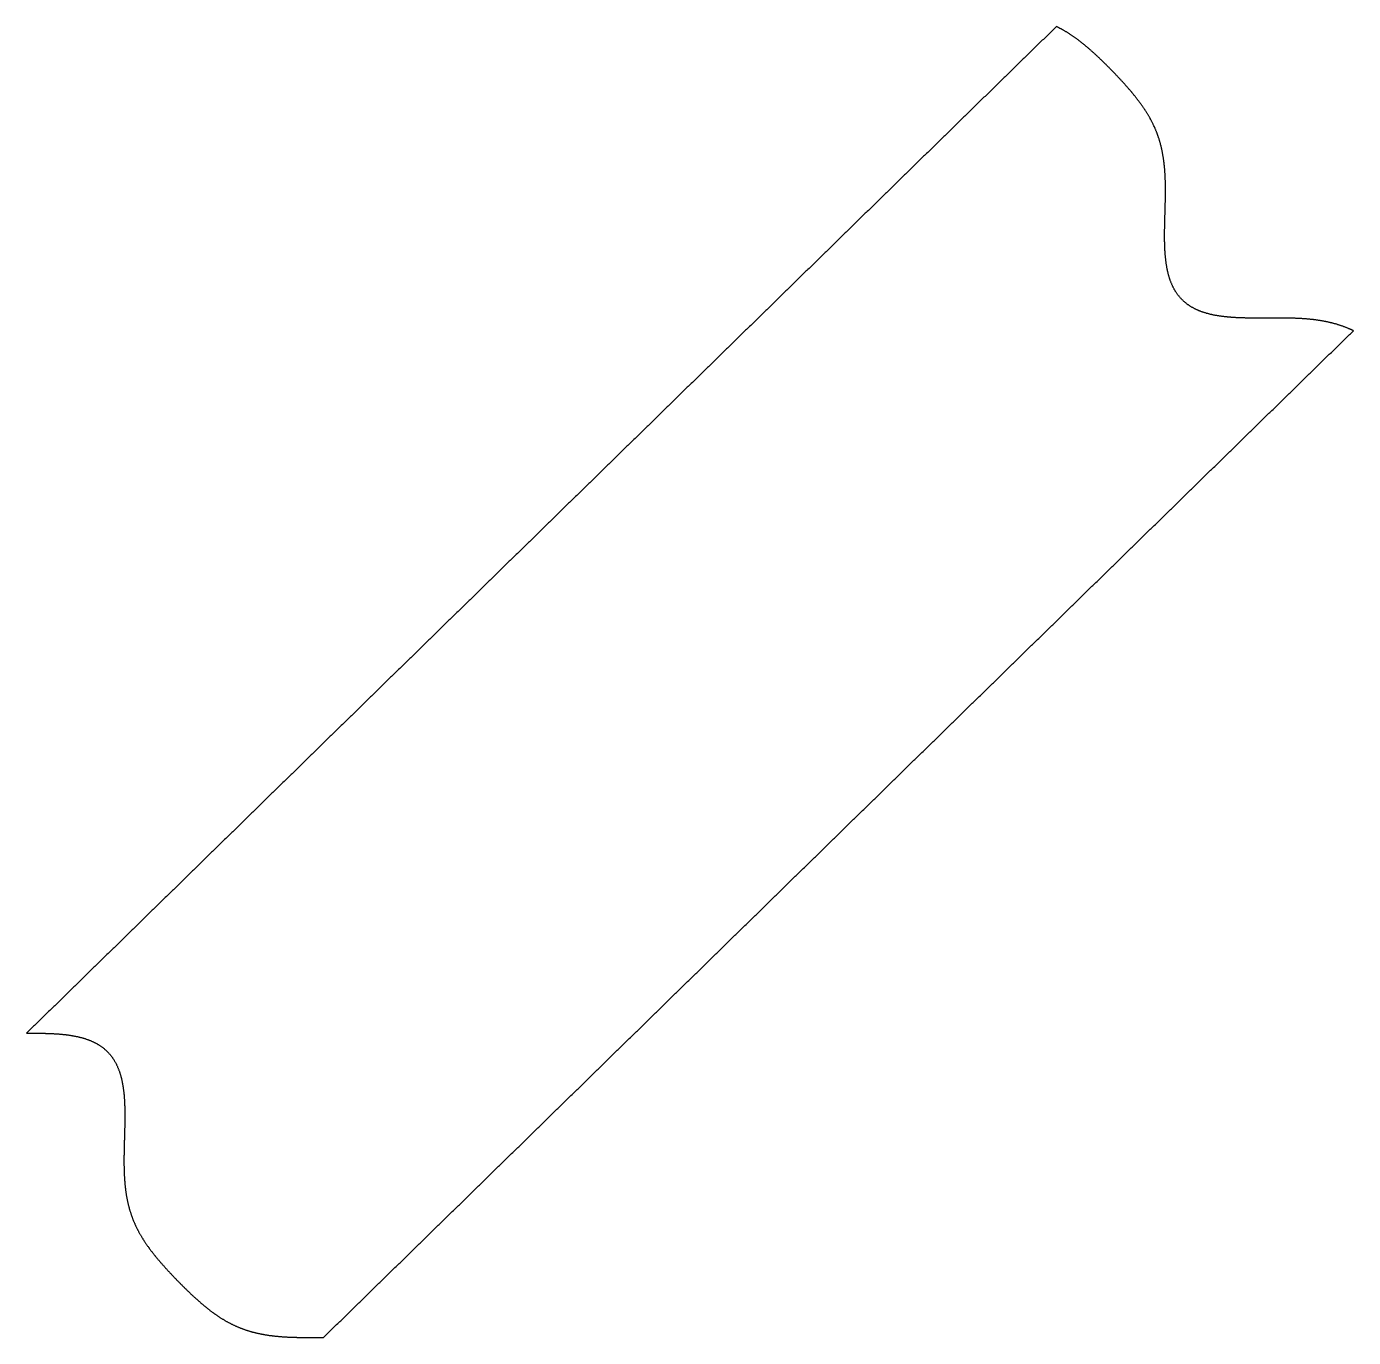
# Model space of a CAD drawing. Header units: millimetres. Extents: x 0 to 591, y 0 to 584.
import ezdxf

# ---------------------------------------------------------------- set-up
doc = ezdxf.new("R2010")
doc.units = ezdxf.units.MM
doc.layers.add('outline', color=7, linetype='Continuous')

msp = doc.modelspace()

# ---------------------------------------------------------------- linework, layer by layer
at = {"layer": 'outline'}
for points, knots in [([(458.97, 583.95), (457.78, 582.78), (455.99, 581.03), (453.6, 578.69), (451.8, 576.94), (450.01, 575.19), (448.22, 573.44), (446.42, 571.69), (444.63, 569.93), (442.84, 568.18), (441.05, 566.43), (439.25, 564.68), (437.46, 562.93), (435.67, 561.18), (433.87, 559.42), (432.08, 557.67), (430.29, 555.92), (428.5, 554.17), (426.7, 552.42), (424.91, 550.67), (423.12, 548.91), (421.32, 547.16), (419.53, 545.41), (417.74, 543.66), (415.95, 541.91), (414.15, 540.16), (412.36, 538.4), (410.57, 536.65), (408.77, 534.9), (406.98, 533.15), (405.19, 531.4), (403.4, 529.65), (401.6, 527.89), (399.81, 526.14), (398.02, 524.39), (396.22, 522.64), (394.43, 520.89), (392.64, 519.14), (390.85, 517.39), (389.05, 515.63), (387.26, 513.88), (385.47, 512.13), (383.67, 510.38), (381.88, 508.63), (380.09, 506.88), (378.3, 505.12), (376.5, 503.37), (374.71, 501.62), (372.92, 499.87), (371.12, 498.12), (369.33, 496.37), (367.54, 494.61), (365.75, 492.86), (363.95, 491.11), (362.16, 489.36), (360.37, 487.61), (358.57, 485.86), (356.78, 484.1), (354.99, 482.35), (353.2, 480.6), (351.4, 478.85), (349.61, 477.1), (347.82, 475.35), (346.02, 473.59), (344.23, 471.84), (342.44, 470.09), (340.65, 468.34), (338.85, 466.59), (337.06, 464.84), (335.27, 463.08), (333.47, 461.33), (331.68, 459.58), (329.89, 457.83), (328.09, 456.08), (326.3, 454.33), (324.51, 452.57), (322.72, 450.82), (320.92, 449.07), (319.13, 447.32), (317.34, 445.57), (315.54, 443.82), (313.75, 442.07), (311.96, 440.31), (310.17, 438.56), (308.37, 436.81), (306.58, 435.06), (304.79, 433.31), (302.99, 431.56), (301.2, 429.8), (299.41, 428.05), (297.62, 426.3), (295.82, 424.55), (294.03, 422.8), (292.24, 421.05), (290.44, 419.29), (288.65, 417.54), (286.86, 415.79), (285.07, 414.04), (283.27, 412.29), (281.48, 410.54), (279.69, 408.78), (277.89, 407.03), (276.1, 405.28), (274.31, 403.53), (272.52, 401.78), (270.72, 400.03), (268.93, 398.27), (267.14, 396.52), (265.34, 394.77), (263.55, 393.02), (261.76, 391.27), (259.97, 389.52), (258.17, 387.76), (256.38, 386.01), (254.59, 384.26), (252.79, 382.51), (251, 380.76), (249.21, 379.01), (247.42, 377.25), (245.62, 375.5), (243.83, 373.75), (242.04, 372), (240.24, 370.25), (238.45, 368.5), (236.66, 366.74), (234.87, 364.99), (233.07, 363.24), (231.28, 361.49), (229.49, 359.74), (227.69, 357.99), (225.9, 356.24), (224.11, 354.48), (222.32, 352.73), (220.52, 350.98), (218.73, 349.23), (216.94, 347.48), (215.14, 345.73), (213.35, 343.97), (211.56, 342.22), (209.77, 340.47), (207.97, 338.72), (206.18, 336.97), (204.39, 335.22), (202.59, 333.46), (200.8, 331.71), (199.01, 329.96), (197.22, 328.21), (195.42, 326.46), (193.63, 324.71), (191.84, 322.95), (190.04, 321.2), (188.25, 319.45), (186.46, 317.7), (184.67, 315.95), (182.87, 314.2), (181.08, 312.44), (179.29, 310.69), (177.49, 308.94), (175.7, 307.19), (173.91, 305.44), (172.12, 303.69), (170.32, 301.93), (168.53, 300.18), (166.74, 298.43), (164.94, 296.68), (163.15, 294.93), (161.36, 293.18), (159.57, 291.42), (157.77, 289.67), (155.98, 287.92), (154.19, 286.17), (152.39, 284.42), (150.6, 282.67), (148.81, 280.92), (147.02, 279.16), (145.22, 277.41), (143.43, 275.66), (141.64, 273.91), (139.84, 272.16), (138.05, 270.41), (136.26, 268.65), (134.47, 266.9), (132.67, 265.15), (130.88, 263.4), (129.09, 261.65), (127.29, 259.9), (125.5, 258.14), (123.71, 256.39), (121.92, 254.64), (120.12, 252.89), (118.33, 251.14), (116.54, 249.39), (114.74, 247.63), (112.95, 245.88), (111.16, 244.13), (109.37, 242.38), (107.57, 240.63), (105.78, 238.88), (103.99, 237.12), (102.19, 235.37), (100.4, 233.62), (98.61, 231.87), (96.81, 230.12), (95.02, 228.37), (93.23, 226.61), (91.44, 224.86), (89.64, 223.11), (87.85, 221.36), (86.06, 219.61), (84.26, 217.86), (82.47, 216.1), (80.68, 214.35), (78.89, 212.6), (77.09, 210.85), (75.3, 209.1), (73.51, 207.35), (71.71, 205.59), (69.92, 203.84), (68.13, 202.09), (66.34, 200.34), (64.54, 198.59), (62.75, 196.84), (60.96, 195.09), (59.16, 193.33), (57.37, 191.58), (55.58, 189.83), (53.79, 188.08), (51.99, 186.33), (50.2, 184.58), (48.41, 182.82), (46.61, 181.07), (44.82, 179.32), (43.03, 177.57), (41.24, 175.82), (39.44, 174.07), (37.65, 172.31), (35.86, 170.56), (34.06, 168.81), (32.27, 167.06), (30.48, 165.31), (28.69, 163.56), (26.89, 161.8), (25.1, 160.05), (23.31, 158.3), (21.51, 156.55), (19.72, 154.8), (17.93, 153.05), (16.14, 151.29), (14.34, 149.54), (12.55, 147.79), (10.76, 146.04), (8.96, 144.29), (7.17, 142.54), (5.38, 140.78), (2.99, 138.45), (1.2, 136.7), (0, 135.53)], [0, 0, 0, 0, 0.007812, 0.011719, 0.015625, 0.019531, 0.023437, 0.027344, 0.03125, 0.035156, 0.039062, 0.042969, 0.046875, 0.050781, 0.054687, 0.058594, 0.0625, 0.066406, 0.070312, 0.074219, 0.078125, 0.082031, 0.085937, 0.089844, 0.09375, 0.097656, 0.101562, 0.105469, 0.109375, 0.113281, 0.117187, 0.121094, 0.125, 0.128906, 0.132812, 0.136719, 0.140625, 0.144531, 0.148437, 0.152344, 0.15625, 0.160156, 0.164062, 0.167969, 0.171875, 0.175781, 0.179687, 0.183594, 0.1875, 0.191406, 0.195312, 0.199219, 0.203125, 0.207031, 0.210937, 0.214844, 0.21875, 0.222656, 0.226562, 0.230469, 0.234375, 0.238281, 0.242187, 0.246094, 0.25, 0.253906, 0.257812, 0.261719, 0.265625, 0.269531, 0.273437, 0.277344, 0.28125, 0.285156, 0.289062, 0.292969, 0.296875, 0.300781, 0.304687, 0.308594, 0.3125, 0.316406, 0.320312, 0.324219, 0.328125, 0.332031, 0.335937, 0.339844, 0.34375, 0.347656, 0.351562, 0.355469, 0.359375, 0.363281, 0.367187, 0.371094, 0.375, 0.378906, 0.382812, 0.386719, 0.390625, 0.394531, 0.398437, 0.402344, 0.40625, 0.410156, 0.414062, 0.417969, 0.421875, 0.425781, 0.429687, 0.433594, 0.4375, 0.441406, 0.445312, 0.449219, 0.453125, 0.457031, 0.460937, 0.464844, 0.46875, 0.472656, 0.476562, 0.480469, 0.484375, 0.488281, 0.492187, 0.496094, 0.5, 0.503906, 0.507812, 0.511719, 0.515625, 0.519531, 0.523438, 0.527344, 0.53125, 0.535156, 0.539063, 0.542969, 0.546875, 0.550781, 0.554688, 0.558594, 0.5625, 0.566406, 0.570313, 0.574219, 0.578125, 0.582031, 0.585938, 0.589844, 0.59375, 0.597656, 0.601563, 0.605469, 0.609375, 0.613281, 0.617188, 0.621094, 0.625, 0.628906, 0.632813, 0.636719, 0.640625, 0.644531, 0.648438, 0.652344, 0.65625, 0.660156, 0.664063, 0.667969, 0.671875, 0.675781, 0.679688, 0.683594, 0.6875, 0.691406, 0.695313, 0.699219, 0.703125, 0.707031, 0.710938, 0.714844, 0.71875, 0.722656, 0.726562, 0.730469, 0.734375, 0.738281, 0.742188, 0.746094, 0.75, 0.753906, 0.757812, 0.761719, 0.765625, 0.769531, 0.773437, 0.777344, 0.78125, 0.785156, 0.789062, 0.792969, 0.796875, 0.800781, 0.804687, 0.808594, 0.8125, 0.816406, 0.820312, 0.824219, 0.828125, 0.832031, 0.835937, 0.839844, 0.84375, 0.847656, 0.851562, 0.855469, 0.859375, 0.863281, 0.867188, 0.871094, 0.875, 0.878906, 0.882812, 0.886719, 0.890625, 0.894531, 0.898438, 0.902344, 0.90625, 0.910156, 0.914062, 0.917969, 0.921875, 0.925781, 0.929688, 0.933594, 0.9375, 0.941406, 0.945312, 0.949219, 0.953125, 0.957031, 0.960938, 0.964844, 0.96875, 0.972656, 0.976562, 0.980469, 0.984375, 0.988281, 0.992188, 1, 1, 1, 1]), ([(502.65, 539.25), (502.49, 539.59), (502.25, 540.11), (501.92, 540.79), (501.67, 541.29), (501.43, 541.76), (501.2, 542.19), (500.98, 542.59), (500.77, 542.99), (500.53, 543.41), (500.28, 543.85), (500.01, 544.32), (499.72, 544.8), (499.43, 545.28), (499.13, 545.77), (498.83, 546.23), (498.56, 546.64), (498.32, 547.01), (498.08, 547.37), (497.81, 547.77), (497.52, 548.19), (497.21, 548.63), (496.91, 549.06), (496.61, 549.47), (496.32, 549.87), (496.03, 550.27), (495.74, 550.66), (495.45, 551.03), (495.17, 551.41), (494.86, 551.8), (494.55, 552.2), (494.22, 552.62), (493.89, 553.03), (493.55, 553.44), (493.22, 553.85), (492.92, 554.21), (492.65, 554.54), (492.41, 554.82), (492.14, 555.14), (491.83, 555.5), (491.48, 555.91), (491.14, 556.31), (490.79, 556.71), (490.43, 557.11), (490.1, 557.5), (489.77, 557.86), (489.46, 558.21), (489.12, 558.59), (488.76, 558.99), (488.38, 559.4), (487.99, 559.82), (487.61, 560.23), (487.24, 560.63), (486.91, 560.99), (486.62, 561.3), (486.33, 561.61), (486.02, 561.94), (485.68, 562.3), (485.32, 562.67), (484.97, 563.04), (484.61, 563.41), (484.25, 563.78), (483.89, 564.15), (483.53, 564.51), (483.17, 564.89), (482.8, 565.27), (482.42, 565.65), (482.04, 566.03), (481.65, 566.41), (481.28, 566.79), (480.91, 567.15), (480.56, 567.49), (480.23, 567.82), (479.9, 568.15), (479.56, 568.48), (479.21, 568.81), (478.86, 569.15), (478.51, 569.48), (478.16, 569.82), (477.78, 570.17), (477.39, 570.54), (476.98, 570.93), (476.58, 571.3), (476.18, 571.66), (475.8, 572.01), (475.43, 572.35), (475.05, 572.69), (474.67, 573.03), (474.28, 573.37), (473.89, 573.72), (473.5, 574.06), (473.1, 574.4), (472.69, 574.75), (472.27, 575.1), (471.86, 575.45), (471.45, 575.79), (471.06, 576.11), (470.67, 576.42), (470.29, 576.72), (469.91, 577.02), (469.54, 577.31), (469.17, 577.6), (468.8, 577.87), (468.42, 578.16), (468.03, 578.45), (467.6, 578.76), (467.16, 579.08), (466.7, 579.4), (466.25, 579.71), (465.81, 580.01), (465.38, 580.3), (464.96, 580.57), (464.54, 580.84), (464.1, 581.12), (463.66, 581.39), (463.21, 581.66), (462.76, 581.93), (462.32, 582.18), (461.91, 582.42), (461.54, 582.62), (461.2, 582.81), (460.88, 582.98), (460.56, 583.15), (460.25, 583.31), (459.93, 583.48), (459.51, 583.69), (459.19, 583.84), (458.97, 583.95)], [0, 0, 0, 0, 0.018011, 0.027016, 0.036022, 0.044356, 0.05202, 0.059012, 0.066004, 0.073508, 0.081525, 0.090215, 0.099063, 0.108069, 0.117075, 0.126081, 0.133903, 0.140541, 0.14702, 0.154526, 0.16306, 0.171594, 0.179875, 0.187901, 0.195673, 0.203444, 0.211216, 0.21846, 0.225898, 0.233528, 0.241877, 0.250226, 0.258573, 0.26692, 0.275269, 0.283618, 0.289375, 0.295158, 0.300965, 0.30939, 0.317813, 0.326236, 0.334659, 0.343083, 0.351508, 0.358797, 0.36625, 0.373866, 0.38278, 0.391694, 0.400607, 0.409521, 0.418436, 0.426143, 0.432643, 0.438877, 0.446054, 0.454175, 0.462296, 0.470416, 0.478538, 0.48666, 0.494764, 0.502849, 0.511076, 0.519463, 0.528013, 0.536563, 0.545113, 0.553665, 0.561776, 0.569444, 0.576669, 0.584027, 0.591518, 0.599142, 0.606766, 0.614391, 0.622018, 0.630128, 0.638722, 0.647798, 0.656527, 0.664908, 0.672943, 0.680979, 0.689016, 0.697108, 0.705255, 0.713455, 0.721654, 0.730001, 0.738496, 0.74714, 0.755786, 0.764111, 0.772114, 0.779795, 0.787474, 0.795152, 0.802682, 0.810064, 0.8173, 0.824536, 0.832298, 0.840583, 0.84939, 0.858196, 0.867001, 0.875456, 0.88356, 0.891316, 0.899249, 0.907359, 0.915645, 0.92393, 0.932214, 0.940498, 0.94797, 0.954632, 0.960484, 0.966256, 0.971949, 0.97756, 0.983171, 0.988781, 1, 1, 1, 1]), ([(591.36, 448.44), (591.26, 448.49), (591.1, 448.57), (590.89, 448.67), (590.74, 448.74), (590.58, 448.81), (590.42, 448.88), (590.25, 448.96), (590.03, 449.06), (589.73, 449.19), (589.35, 449.36), (588.9, 449.55), (588.4, 449.75), (587.89, 449.95), (587.37, 450.15), (586.85, 450.34), (586.35, 450.52), (585.86, 450.69), (585.4, 450.84), (584.92, 451), (584.43, 451.15), (583.92, 451.3), (583.42, 451.45), (582.91, 451.59), (582.4, 451.73), (581.94, 451.85), (581.53, 451.95), (581.18, 452.04), (580.77, 452.14), (580.3, 452.24), (579.78, 452.36), (579.26, 452.46), (578.73, 452.57), (578.21, 452.67), (577.71, 452.76), (577.22, 452.84), (576.76, 452.92), (576.26, 453), (575.73, 453.08), (575.17, 453.16), (574.61, 453.24), (574.05, 453.31), (573.51, 453.38), (573.03, 453.43), (572.6, 453.48), (572.18, 453.52), (571.73, 453.57), (571.23, 453.61), (570.72, 453.66), (570.21, 453.7), (569.69, 453.74), (569.18, 453.77), (568.67, 453.81), (568.15, 453.84), (567.62, 453.87), (567.07, 453.9), (566.5, 453.93), (565.92, 453.95), (565.34, 453.98), (564.77, 454), (564.19, 454.01), (563.63, 454.03), (563.12, 454.04), (562.65, 454.05), (562.19, 454.06), (561.7, 454.07), (561.16, 454.08), (560.61, 454.08), (560.06, 454.09), (559.51, 454.09), (558.97, 454.09), (558.43, 454.1), (557.9, 454.1), (557.39, 454.1), (556.88, 454.1), (556.36, 454.1), (555.85, 454.09), (555.34, 454.09), (554.82, 454.09), (554.3, 454.09), (553.78, 454.08), (553.24, 454.08), (552.7, 454.08), (552.16, 454.08), (551.61, 454.07), (551.07, 454.07), (550.53, 454.07), (550.01, 454.07), (549.53, 454.06), (549.06, 454.06), (548.56, 454.06), (548.01, 454.06), (547.43, 454.06), (546.86, 454.07), (546.28, 454.07), (545.7, 454.08), (545.13, 454.08), (544.58, 454.09), (544.05, 454.1), (543.53, 454.11), (543.02, 454.12), (542.51, 454.13), (541.99, 454.15), (541.48, 454.16), (540.96, 454.18), (540.44, 454.2), (539.91, 454.22), (539.37, 454.25), (538.83, 454.28), (538.28, 454.31), (537.73, 454.34), (537.19, 454.38), (536.68, 454.42), (536.2, 454.46), (535.74, 454.5), (535.26, 454.54), (534.73, 454.6), (534.17, 454.65), (533.59, 454.72), (533.02, 454.79), (532.45, 454.87), (531.88, 454.95), (531.32, 455.03), (530.78, 455.12), (530.27, 455.21), (529.75, 455.3), (529.24, 455.4), (528.71, 455.51), (528.19, 455.62), (527.68, 455.74), (527.17, 455.86), (526.68, 455.99), (526.19, 456.12), (525.67, 456.27), (525.14, 456.43), (524.62, 456.6), (524.11, 456.77), (523.64, 456.93), (523.18, 457.1), (522.74, 457.28), (522.31, 457.46), (521.89, 457.63), (521.49, 457.82), (521.07, 458.01), (520.63, 458.23), (520.17, 458.47), (519.7, 458.72), (519.24, 458.99), (518.81, 459.25), (518.42, 459.49), (518.09, 459.72), (517.76, 459.94), (517.39, 460.2), (517, 460.5), (516.59, 460.82), (516.2, 461.15), (515.81, 461.48), (515.43, 461.83), (515.07, 462.19), (514.7, 462.55), (514.34, 462.94), (513.98, 463.35), (513.63, 463.77), (513.29, 464.2), (512.96, 464.63), (512.66, 465.06), (512.36, 465.5), (512.09, 465.92), (511.84, 466.33), (511.62, 466.7), (511.4, 467.09), (511.19, 467.5), (510.97, 467.93), (510.76, 468.36), (510.55, 468.81), (510.34, 469.28), (510.13, 469.79), (509.93, 470.3), (509.74, 470.81), (509.57, 471.3), (509.41, 471.78), (509.26, 472.26), (509.12, 472.76), (508.98, 473.26), (508.84, 473.76), (508.72, 474.27), (508.61, 474.73), (508.51, 475.14), (508.44, 475.51), (508.35, 475.93), (508.26, 476.4), (508.16, 476.93), (508.07, 477.46), (507.99, 477.97), (507.92, 478.48), (507.85, 478.95), (507.79, 479.42), (507.73, 479.91), (507.67, 480.44), (507.61, 481), (507.55, 481.57), (507.5, 482.14), (507.46, 482.7), (507.42, 483.21), (507.39, 483.66), (507.37, 484.08), (507.34, 484.52), (507.32, 484.99), (507.3, 485.5), (507.27, 486.02), (507.26, 486.54), (507.24, 487.06), (507.23, 487.57), (507.22, 488.08), (507.21, 488.59), (507.2, 489.1), (507.2, 489.63), (507.19, 490.17), (507.19, 490.72), (507.19, 491.27), (507.2, 491.82), (507.2, 492.35), (507.2, 492.84), (507.21, 493.31), (507.22, 493.78), (507.23, 494.3), (507.24, 494.85), (507.25, 495.43), (507.26, 496.01), (507.27, 496.59), (507.29, 497.16), (507.3, 497.73), (507.32, 498.26), (507.33, 498.76), (507.34, 499.22), (507.36, 499.68), (507.37, 500.17), (507.39, 500.7), (507.4, 501.25), (507.42, 501.81), (507.43, 502.37), (507.45, 502.93), (507.46, 503.49), (507.48, 504.04), (507.49, 504.59), (507.51, 505.13), (507.52, 505.68), (507.53, 506.23), (507.54, 506.74), (507.55, 507.23), (507.56, 507.68), (507.56, 508.18), (507.57, 508.72), (507.58, 509.29), (507.58, 509.87), (507.58, 510.45), (507.58, 511.03), (507.58, 511.59), (507.58, 512.13), (507.57, 512.64), (507.57, 513.12), (507.56, 513.59), (507.55, 514.07), (507.54, 514.57), (507.53, 515.11), (507.51, 515.67), (507.49, 516.24), (507.46, 516.81), (507.44, 517.38), (507.41, 517.95), (507.37, 518.53), (507.34, 519.11), (507.29, 519.68), (507.25, 520.26), (507.2, 520.8), (507.16, 521.31), (507.11, 521.78), (507.06, 522.27), (507, 522.78), (506.94, 523.32), (506.87, 523.85), (506.8, 524.39), (506.73, 524.92), (506.65, 525.46), (506.56, 526), (506.47, 526.55), (506.37, 527.11), (506.27, 527.67), (506.16, 528.21), (506.06, 528.73), (505.95, 529.2), (505.85, 529.65), (505.75, 530.09), (505.65, 530.52), (505.54, 530.96), (505.42, 531.4), (505.3, 531.85), (505.17, 532.33), (505.03, 532.83), (504.87, 533.36), (504.7, 533.89), (504.53, 534.41), (504.37, 534.89), (504.22, 535.33), (504.07, 535.76), (503.9, 536.21), (503.72, 536.68), (503.53, 537.15), (503.34, 537.63), (503.14, 538.11), (502.91, 538.65), (502.75, 539.03), (502.65, 539.25)], [0, 0, 0, 0, 0.002173, 0.003259, 0.004346, 0.005432, 0.006519, 0.007605, 0.009118, 0.011056, 0.013795, 0.01691, 0.0204, 0.023889, 0.027378, 0.030867, 0.034356, 0.037501, 0.040595, 0.043638, 0.046976, 0.050314, 0.053651, 0.056988, 0.060326, 0.063664, 0.065957, 0.06826, 0.070572, 0.073939, 0.077306, 0.080672, 0.084039, 0.087406, 0.090773, 0.093692, 0.096676, 0.099725, 0.103289, 0.106852, 0.110415, 0.113979, 0.117543, 0.120621, 0.123214, 0.125704, 0.128575, 0.131829, 0.135082, 0.138336, 0.141589, 0.144843, 0.148077, 0.15129, 0.154634, 0.158127, 0.161772, 0.165416, 0.16906, 0.172704, 0.176349, 0.179994, 0.183233, 0.186067, 0.188844, 0.191968, 0.19544, 0.198912, 0.202384, 0.205856, 0.209327, 0.212718, 0.216027, 0.219256, 0.222485, 0.225714, 0.228952, 0.232198, 0.235452, 0.238706, 0.242019, 0.245391, 0.248822, 0.252253, 0.255685, 0.259116, 0.262547, 0.265979, 0.268837, 0.271766, 0.274766, 0.278411, 0.282056, 0.285701, 0.289345, 0.29299, 0.296634, 0.30013, 0.303476, 0.306673, 0.309892, 0.313132, 0.316394, 0.319656, 0.322917, 0.326178, 0.32951, 0.332913, 0.336388, 0.339863, 0.343338, 0.346813, 0.350053, 0.353058, 0.355827, 0.358888, 0.36224, 0.365884, 0.369527, 0.37317, 0.376813, 0.380456, 0.384099, 0.387482, 0.390775, 0.393979, 0.397353, 0.400726, 0.4041, 0.407474, 0.410733, 0.413876, 0.417075, 0.420445, 0.423985, 0.427527, 0.430887, 0.434067, 0.437065, 0.440063, 0.443061, 0.445925, 0.448656, 0.451507, 0.454611, 0.457968, 0.461325, 0.464681, 0.468038, 0.470912, 0.473303, 0.47566, 0.478467, 0.481724, 0.48498, 0.488238, 0.491481, 0.494711, 0.497926, 0.501139, 0.504485, 0.507964, 0.511489, 0.514926, 0.518275, 0.521623, 0.524972, 0.528321, 0.531164, 0.533908, 0.536551, 0.539602, 0.542652, 0.545703, 0.548754, 0.551994, 0.555422, 0.559037, 0.562483, 0.565762, 0.568873, 0.572049, 0.575289, 0.578593, 0.581897, 0.5852, 0.588505, 0.590838, 0.593195, 0.595574, 0.598948, 0.602321, 0.605694, 0.609068, 0.612265, 0.615285, 0.618127, 0.621232, 0.624599, 0.628229, 0.63186, 0.63549, 0.639122, 0.642362, 0.645211, 0.64767, 0.650403, 0.653411, 0.656694, 0.659977, 0.66326, 0.666544, 0.669827, 0.673046, 0.6762, 0.679412, 0.682746, 0.686204, 0.689662, 0.69312, 0.696578, 0.700036, 0.703167, 0.705972, 0.70884, 0.712096, 0.71574, 0.719385, 0.723029, 0.726673, 0.730318, 0.733962, 0.737339, 0.740449, 0.743291, 0.746133, 0.749214, 0.752534, 0.756093, 0.759651, 0.763209, 0.766735, 0.770229, 0.77369, 0.777152, 0.780614, 0.784075, 0.787537, 0.791, 0.793796, 0.796653, 0.799571, 0.803216, 0.806861, 0.810505, 0.814149, 0.817793, 0.821437, 0.824855, 0.828046, 0.831011, 0.833977, 0.836943, 0.840114, 0.843492, 0.847075, 0.850657, 0.85426, 0.857883, 0.861526, 0.865169, 0.868812, 0.872455, 0.876099, 0.879743, 0.882795, 0.88577, 0.888667, 0.892078, 0.895489, 0.898899, 0.902308, 0.905717, 0.909126, 0.91259, 0.916111, 0.919688, 0.923266, 0.926845, 0.930169, 0.93324, 0.936055, 0.938869, 0.941703, 0.944557, 0.947429, 0.950302, 0.953396, 0.956709, 0.960243, 0.963776, 0.967309, 0.970509, 0.973377, 0.976149, 0.979159, 0.982405, 0.985651, 0.988897, 0.992143, 0.99539, 1, 1, 1, 1]), ([(132.39, 0.03), (133.58, 1.2), (135.37, 2.95), (137.76, 5.28), (139.56, 7.03), (141.35, 8.79), (143.14, 10.54), (144.94, 12.29), (146.73, 14.04), (148.52, 15.79), (150.31, 17.54), (152.11, 19.3), (153.9, 21.05), (155.69, 22.8), (157.49, 24.55), (159.28, 26.3), (161.07, 28.05), (162.86, 29.81), (164.66, 31.56), (166.45, 33.31), (168.24, 35.06), (170.04, 36.81), (171.83, 38.56), (173.62, 40.32), (175.41, 42.07), (177.21, 43.82), (179, 45.57), (180.79, 47.32), (182.59, 49.07), (184.38, 50.82), (186.17, 52.58), (187.96, 54.33), (189.76, 56.08), (191.55, 57.83), (193.34, 59.58), (195.14, 61.33), (196.93, 63.09), (198.72, 64.84), (200.51, 66.59), (202.31, 68.34), (204.1, 70.09), (205.89, 71.84), (207.69, 73.6), (209.48, 75.35), (211.27, 77.1), (213.06, 78.85), (214.86, 80.6), (216.65, 82.35), (218.44, 84.11), (220.24, 85.86), (222.03, 87.61), (223.82, 89.36), (225.61, 91.11), (227.41, 92.86), (229.2, 94.62), (230.99, 96.37), (232.79, 98.12), (234.58, 99.87), (236.37, 101.62), (238.16, 103.37), (239.96, 105.13), (241.75, 106.88), (243.54, 108.63), (245.34, 110.38), (247.13, 112.13), (248.92, 113.88), (250.71, 115.64), (252.51, 117.39), (254.3, 119.14), (256.09, 120.89), (257.89, 122.64), (259.68, 124.39), (261.47, 126.14), (263.26, 127.9), (265.06, 129.65), (266.85, 131.4), (268.64, 133.15), (270.44, 134.9), (272.23, 136.65), (274.02, 138.41), (275.82, 140.16), (277.61, 141.91), (279.4, 143.66), (281.19, 145.41), (282.99, 147.16), (284.78, 148.92), (286.57, 150.67), (288.37, 152.42), (290.16, 154.17), (291.95, 155.92), (293.74, 157.67), (295.54, 159.43), (297.33, 161.18), (299.12, 162.93), (300.92, 164.68), (302.71, 166.43), (304.5, 168.18), (306.29, 169.94), (308.09, 171.69), (309.88, 173.44), (311.67, 175.19), (313.47, 176.94), (315.26, 178.69), (317.05, 180.45), (318.84, 182.2), (320.64, 183.95), (322.43, 185.7), (324.22, 187.45), (326.02, 189.2), (327.81, 190.96), (329.6, 192.71), (331.39, 194.46), (333.19, 196.21), (334.98, 197.96), (336.77, 199.71), (338.57, 201.47), (340.36, 203.22), (342.15, 204.97), (343.94, 206.72), (345.74, 208.47), (347.53, 210.22), (349.32, 211.97), (351.12, 213.73), (352.91, 215.48), (354.7, 217.23), (356.49, 218.98), (358.29, 220.73), (360.08, 222.48), (361.87, 224.24), (363.67, 225.99), (365.46, 227.74), (367.25, 229.49), (369.04, 231.24), (370.84, 232.99), (372.63, 234.75), (374.42, 236.5), (376.22, 238.25), (378.01, 240), (379.8, 241.75), (381.59, 243.5), (383.39, 245.26), (385.18, 247.01), (386.97, 248.76), (388.77, 250.51), (390.56, 252.26), (392.35, 254.01), (394.14, 255.77), (395.94, 257.52), (397.73, 259.27), (399.52, 261.02), (401.32, 262.77), (403.11, 264.52), (404.9, 266.28), (406.69, 268.03), (408.49, 269.78), (410.28, 271.53), (412.07, 273.28), (413.87, 275.03), (415.66, 276.79), (417.45, 278.54), (419.24, 280.29), (421.04, 282.04), (422.83, 283.79), (424.62, 285.54), (426.42, 287.29), (428.21, 289.05), (430, 290.8), (431.79, 292.55), (433.59, 294.3), (435.38, 296.05), (437.17, 297.8), (438.97, 299.56), (440.76, 301.31), (442.55, 303.06), (444.34, 304.81), (446.14, 306.56), (447.93, 308.31), (449.72, 310.07), (451.52, 311.82), (453.31, 313.57), (455.1, 315.32), (456.89, 317.07), (458.69, 318.82), (460.48, 320.58), (462.27, 322.33), (464.07, 324.08), (465.86, 325.83), (467.65, 327.58), (469.44, 329.33), (471.24, 331.09), (473.03, 332.84), (474.82, 334.59), (476.62, 336.34), (478.41, 338.09), (480.2, 339.84), (481.99, 341.6), (483.79, 343.35), (485.58, 345.1), (487.37, 346.85), (489.17, 348.6), (490.96, 350.35), (492.75, 352.11), (494.54, 353.86), (496.34, 355.61), (498.13, 357.36), (499.92, 359.11), (501.72, 360.86), (503.51, 362.62), (505.3, 364.37), (507.1, 366.12), (508.89, 367.87), (510.68, 369.62), (512.47, 371.37), (514.27, 373.12), (516.06, 374.88), (517.85, 376.63), (519.65, 378.38), (521.44, 380.13), (523.23, 381.88), (525.02, 383.63), (526.82, 385.39), (528.61, 387.14), (530.4, 388.89), (532.2, 390.64), (533.99, 392.39), (535.78, 394.14), (537.57, 395.9), (539.37, 397.65), (541.16, 399.4), (542.95, 401.15), (544.75, 402.9), (546.54, 404.65), (548.33, 406.41), (550.12, 408.16), (551.92, 409.91), (553.71, 411.66), (555.5, 413.41), (557.3, 415.16), (559.09, 416.92), (560.88, 418.67), (562.67, 420.42), (564.47, 422.17), (566.26, 423.92), (568.05, 425.67), (569.85, 427.43), (571.64, 429.18), (573.43, 430.93), (575.22, 432.68), (577.02, 434.43), (578.81, 436.18), (580.6, 437.94), (582.4, 439.69), (584.19, 441.44), (585.98, 443.19), (588.37, 445.53), (590.16, 447.28), (591.36, 448.44)], [0, 0, 0, 0, 0.007813, 0.011719, 0.015625, 0.019531, 0.023437, 0.027344, 0.03125, 0.035156, 0.039062, 0.042969, 0.046875, 0.050781, 0.054687, 0.058594, 0.0625, 0.066406, 0.070312, 0.074219, 0.078125, 0.082031, 0.085937, 0.089844, 0.09375, 0.097656, 0.101562, 0.105469, 0.109375, 0.113281, 0.117187, 0.121094, 0.125, 0.128906, 0.132812, 0.136719, 0.140625, 0.144531, 0.148437, 0.152344, 0.15625, 0.160156, 0.164062, 0.167969, 0.171875, 0.175781, 0.179688, 0.183594, 0.1875, 0.191406, 0.195313, 0.199219, 0.203125, 0.207031, 0.210938, 0.214844, 0.21875, 0.222656, 0.226562, 0.230469, 0.234375, 0.238281, 0.242187, 0.246094, 0.25, 0.253906, 0.257812, 0.261719, 0.265625, 0.269531, 0.273437, 0.277344, 0.28125, 0.285156, 0.289062, 0.292969, 0.296875, 0.300781, 0.304687, 0.308594, 0.3125, 0.316406, 0.320312, 0.324219, 0.328125, 0.332031, 0.335937, 0.339844, 0.34375, 0.347656, 0.351562, 0.355469, 0.359375, 0.363281, 0.367187, 0.371094, 0.375, 0.378906, 0.382812, 0.386719, 0.390625, 0.394531, 0.398437, 0.402344, 0.40625, 0.410156, 0.414062, 0.417969, 0.421875, 0.425781, 0.429687, 0.433594, 0.4375, 0.441406, 0.445312, 0.449219, 0.453125, 0.457031, 0.460937, 0.464844, 0.46875, 0.472656, 0.476562, 0.480469, 0.484375, 0.488281, 0.492188, 0.496094, 0.5, 0.503906, 0.507813, 0.511719, 0.515625, 0.519531, 0.523438, 0.527344, 0.53125, 0.535156, 0.539063, 0.542969, 0.546875, 0.550781, 0.554688, 0.558594, 0.5625, 0.566406, 0.570313, 0.574219, 0.578125, 0.582031, 0.585938, 0.589844, 0.59375, 0.597656, 0.601563, 0.605469, 0.609375, 0.613281, 0.617188, 0.621094, 0.625, 0.628906, 0.632813, 0.636719, 0.640625, 0.644531, 0.648438, 0.652344, 0.65625, 0.660156, 0.664063, 0.667969, 0.671875, 0.675781, 0.679688, 0.683594, 0.6875, 0.691406, 0.695313, 0.699219, 0.703125, 0.707031, 0.710938, 0.714844, 0.71875, 0.722656, 0.726563, 0.730469, 0.734375, 0.738281, 0.742188, 0.746094, 0.75, 0.753906, 0.757813, 0.761719, 0.765625, 0.769531, 0.773438, 0.777344, 0.78125, 0.785156, 0.789063, 0.792969, 0.796875, 0.800781, 0.804688, 0.808594, 0.8125, 0.816406, 0.820313, 0.824219, 0.828125, 0.832031, 0.835938, 0.839844, 0.84375, 0.847656, 0.851563, 0.855469, 0.859375, 0.863281, 0.867188, 0.871094, 0.875, 0.878906, 0.882813, 0.886719, 0.890625, 0.894531, 0.898438, 0.902344, 0.90625, 0.910156, 0.914063, 0.917969, 0.921875, 0.925781, 0.929688, 0.933594, 0.9375, 0.941406, 0.945313, 0.949219, 0.953125, 0.957031, 0.960938, 0.964844, 0.96875, 0.972656, 0.976563, 0.980469, 0.984375, 0.988281, 0.992188, 1, 1, 1, 1]), ([(0, 135.53), (0.39, 135.53), (0.96, 135.53), (1.73, 135.54), (2.31, 135.54), (2.89, 135.54), (3.47, 135.54), (4.04, 135.53), (4.62, 135.53), (5.19, 135.53), (5.73, 135.52), (6.26, 135.51), (6.76, 135.51), (7.26, 135.5), (7.75, 135.49), (8.25, 135.48), (8.74, 135.46), (9.21, 135.45), (9.66, 135.43), (10.13, 135.42), (10.63, 135.4), (11.15, 135.37), (11.7, 135.35), (12.24, 135.32), (12.78, 135.29), (13.32, 135.25), (13.85, 135.22), (14.37, 135.18), (14.88, 135.13), (15.39, 135.09), (15.91, 135.04), (16.42, 134.99), (16.93, 134.93), (17.44, 134.88), (17.91, 134.82), (18.36, 134.76), (18.78, 134.7), (19.24, 134.64), (19.74, 134.56), (20.27, 134.47), (20.8, 134.38), (21.34, 134.28), (21.86, 134.18), (22.34, 134.08), (22.77, 133.99), (23.15, 133.9), (23.57, 133.8), (24.03, 133.69), (24.54, 133.55), (25.05, 133.41), (25.56, 133.26), (26.06, 133.11), (26.55, 132.95), (27.02, 132.79), (27.49, 132.62), (27.97, 132.44), (28.47, 132.24), (28.99, 132.02), (29.49, 131.79), (30, 131.56), (30.48, 131.32), (30.91, 131.09), (31.3, 130.88), (31.66, 130.67), (32.04, 130.44), (32.44, 130.19), (32.86, 129.92), (33.29, 129.63), (33.72, 129.31), (34.15, 128.99), (34.56, 128.66), (34.97, 128.31), (35.36, 127.96), (35.76, 127.59), (36.15, 127.2), (36.53, 126.8), (36.89, 126.4), (37.24, 125.99), (37.56, 125.6), (37.85, 125.22), (38.12, 124.86), (38.37, 124.51), (38.61, 124.14), (38.86, 123.76), (39.12, 123.34), (39.39, 122.88), (39.65, 122.41), (39.91, 121.93), (40.15, 121.44), (40.38, 120.95), (40.6, 120.46), (40.81, 119.96), (41.01, 119.46), (41.2, 118.96), (41.38, 118.45), (41.54, 117.96), (41.69, 117.48), (41.84, 117.01), (41.97, 116.56), (42.09, 116.11), (42.2, 115.67), (42.31, 115.23), (42.42, 114.77), (42.53, 114.27), (42.63, 113.76), (42.74, 113.22), (42.83, 112.69), (42.92, 112.21), (42.99, 111.78), (43.04, 111.41), (43.1, 110.98), (43.17, 110.51), (43.24, 109.99), (43.3, 109.46), (43.36, 108.94), (43.41, 108.43), (43.46, 107.93), (43.5, 107.44), (43.54, 106.93), (43.58, 106.39), (43.62, 105.83), (43.65, 105.26), (43.68, 104.69), (43.7, 104.14), (43.72, 103.63), (43.74, 103.17), (43.75, 102.74), (43.77, 102.3), (43.78, 101.82), (43.79, 101.31), (43.8, 100.78), (43.8, 100.26), (43.81, 99.73), (43.81, 99.22), (43.81, 98.71), (43.81, 98.2), (43.81, 97.69), (43.8, 97.14), (43.8, 96.58), (43.79, 96), (43.78, 95.42), (43.77, 94.84), (43.76, 94.27), (43.74, 93.69), (43.73, 93.11), (43.72, 92.54), (43.7, 91.98), (43.69, 91.44), (43.67, 90.92), (43.66, 90.43), (43.65, 89.95), (43.63, 89.46), (43.62, 88.97), (43.6, 88.46), (43.59, 87.94), (43.57, 87.4), (43.56, 86.85), (43.54, 86.3), (43.53, 85.75), (43.51, 85.21), (43.5, 84.69), (43.49, 84.21), (43.48, 83.76), (43.47, 83.26), (43.46, 82.72), (43.45, 82.14), (43.44, 81.56), (43.43, 80.98), (43.43, 80.41), (43.42, 79.84), (43.42, 79.29), (43.42, 78.78), (43.42, 78.28), (43.42, 77.8), (43.42, 77.3), (43.43, 76.8), (43.44, 76.27), (43.45, 75.73), (43.46, 75.18), (43.47, 74.62), (43.49, 74.05), (43.51, 73.48), (43.53, 72.9), (43.56, 72.32), (43.59, 71.74), (43.62, 71.17), (43.66, 70.61), (43.7, 70.06), (43.74, 69.55), (43.78, 69.04), (43.82, 68.52), (43.87, 68.01), (43.92, 67.49), (43.98, 66.97), (44.04, 66.45), (44.1, 65.94), (44.17, 65.42), (44.24, 64.91), (44.31, 64.4), (44.39, 63.9), (44.47, 63.39), (44.56, 62.88), (44.65, 62.38), (44.74, 61.87), (44.84, 61.37), (44.95, 60.86), (45.06, 60.35), (45.17, 59.84), (45.29, 59.33), (45.42, 58.82), (45.54, 58.33), (45.67, 57.84), (45.81, 57.36), (45.95, 56.87), (46.1, 56.36), (46.26, 55.85), (46.42, 55.34), (46.58, 54.85), (46.75, 54.37), (46.92, 53.9), (47.09, 53.43), (47.26, 52.96), (47.43, 52.53), (47.59, 52.14), (47.74, 51.78), (47.91, 51.38), (48.1, 50.94), (48.31, 50.46), (48.52, 49.99), (48.74, 49.52), (48.96, 49.06), (49.18, 48.62), (49.39, 48.21), (49.6, 47.79), (49.84, 47.33), (50.1, 46.85), (50.37, 46.36), (50.65, 45.88), (50.91, 45.43), (51.16, 45), (51.4, 44.61), (51.63, 44.22), (51.88, 43.84), (52.12, 43.45), (52.37, 43.07), (52.62, 42.67), (52.9, 42.26), (53.19, 41.83), (53.5, 41.38), (53.82, 40.92), (54.13, 40.48), (54.44, 40.06), (54.72, 39.67), (55, 39.29), (55.3, 38.9), (55.6, 38.5), (55.92, 38.08), (56.24, 37.67), (56.56, 37.26), (56.86, 36.89), (57.13, 36.55), (57.37, 36.26), (57.63, 35.93), (57.93, 35.58), (58.25, 35.19), (58.57, 34.8), (58.9, 34.42), (59.23, 34.03), (59.56, 33.64), (59.91, 33.24), (60.26, 32.84), (60.6, 32.44), (60.95, 32.06), (61.28, 31.68), (61.63, 31.3), (61.97, 30.92), (62.32, 30.54), (62.66, 30.15), (63.01, 29.77), (63.37, 29.39), (63.72, 29.01), (64.08, 28.62), (64.44, 28.25), (64.79, 27.87), (65.14, 27.5), (65.49, 27.13), (65.84, 26.77), (66.17, 26.42), (66.48, 26.1), (66.75, 25.82), (67.03, 25.53), (67.34, 25.21), (67.69, 24.86), (68.06, 24.49), (68.42, 24.12), (68.79, 23.75), (69.15, 23.39), (69.49, 23.04), (69.83, 22.7), (70.19, 22.35), (70.57, 21.98), (70.96, 21.6), (71.35, 21.22), (71.73, 20.85), (72.1, 20.49), (72.45, 20.16), (72.79, 19.83), (73.15, 19.49), (73.54, 19.13), (73.95, 18.74), (74.36, 18.36), (74.76, 18), (75.13, 17.66), (75.48, 17.34), (75.82, 17.03), (76.17, 16.72), (76.51, 16.42), (76.84, 16.12), (77.19, 15.82), (77.55, 15.5), (77.94, 15.17), (78.35, 14.82), (78.77, 14.47), (79.19, 14.11), (79.6, 13.78), (79.98, 13.46), (80.35, 13.17), (80.73, 12.86), (81.13, 12.55), (81.54, 12.23), (81.95, 11.92), (82.37, 11.6), (82.77, 11.3), (83.13, 11.04), (83.46, 10.8), (83.78, 10.57), (84.14, 10.31), (84.53, 10.04), (84.95, 9.75), (85.37, 9.47), (85.79, 9.19), (86.22, 8.91), (86.66, 8.63), (87.11, 8.35), (87.56, 8.08), (88, 7.81), (88.44, 7.55), (88.89, 7.3), (89.33, 7.05), (89.78, 6.8), (90.24, 6.56), (90.7, 6.32), (91.16, 6.08), (91.62, 5.85), (92.09, 5.62), (92.56, 5.4), (93.03, 5.18), (93.5, 4.97), (93.97, 4.77), (94.44, 4.57), (94.91, 4.38), (95.33, 4.21), (95.72, 4.06), (96.07, 3.93), (96.46, 3.78), (96.9, 3.62), (97.4, 3.45), (97.89, 3.29), (98.38, 3.12), (98.87, 2.97), (99.35, 2.83), (99.81, 2.69), (100.29, 2.56), (100.78, 2.42), (101.3, 2.28), (101.84, 2.15), (102.36, 2.02), (102.87, 1.9), (103.36, 1.8), (103.82, 1.7), (104.28, 1.6), (104.73, 1.51), (105.17, 1.43), (105.61, 1.35), (106.06, 1.27), (106.54, 1.19), (107.06, 1.11), (107.61, 1.02), (108.18, 0.94), (108.72, 0.87), (109.23, 0.8), (109.7, 0.74), (110.17, 0.69), (110.66, 0.63), (111.19, 0.58), (111.73, 0.53), (112.27, 0.48), (112.82, 0.43), (113.36, 0.39), (113.91, 0.34), (114.45, 0.31), (114.99, 0.27), (115.52, 0.24), (116.04, 0.21), (116.54, 0.19), (117.03, 0.16), (117.53, 0.14), (118.03, 0.12), (118.52, 0.11), (119.02, 0.09), (119.52, 0.07), (120.02, 0.06), (120.52, 0.05), (121.03, 0.04), (121.55, 0.03), (122.08, 0.02), (122.61, 0.02), (123.15, 0.01), (123.7, 0.01), (124.26, 0), (124.82, 0), (125.37, 0), (125.92, 0), (126.43, 0), (126.9, 0), (127.36, 0), (127.83, 0), (128.36, 0.01), (128.92, 0.01), (129.5, 0.01), (130.07, 0.02), (130.65, 0.02), (131.42, 0.02), (132, 0.03), (132.39, 0.03)], [0, 0, 0, 0, 0.005209, 0.007814, 0.010418, 0.013023, 0.015627, 0.018231, 0.020829, 0.023421, 0.025891, 0.028245, 0.030483, 0.032721, 0.034959, 0.037197, 0.039435, 0.04155, 0.043543, 0.045603, 0.047855, 0.050298, 0.05274, 0.055182, 0.057625, 0.060067, 0.062466, 0.064822, 0.067136, 0.069452, 0.071768, 0.074083, 0.076398, 0.078714, 0.081029, 0.082898, 0.084807, 0.086756, 0.08919, 0.091624, 0.094058, 0.096491, 0.098925, 0.101359, 0.10311, 0.104843, 0.106559, 0.108939, 0.111319, 0.113698, 0.116077, 0.118456, 0.120836, 0.12302, 0.125247, 0.127516, 0.130023, 0.13253, 0.135037, 0.137544, 0.140051, 0.142268, 0.144195, 0.146004, 0.147987, 0.150144, 0.152394, 0.154735, 0.157169, 0.159603, 0.161997, 0.16435, 0.166743, 0.169216, 0.171729, 0.174202, 0.176635, 0.179067, 0.181356, 0.183499, 0.185497, 0.187453, 0.189365, 0.191423, 0.19367, 0.196105, 0.19854, 0.20098, 0.203427, 0.205878, 0.20831, 0.210737, 0.21316, 0.215598, 0.218036, 0.220386, 0.222647, 0.22482, 0.226992, 0.229097, 0.231134, 0.233105, 0.235231, 0.237513, 0.23995, 0.242386, 0.244823, 0.24726, 0.248986, 0.250695, 0.252388, 0.254777, 0.257166, 0.259555, 0.261944, 0.264259, 0.266501, 0.268668, 0.270969, 0.273405, 0.275974, 0.278544, 0.281114, 0.283684, 0.286, 0.28806, 0.289865, 0.291856, 0.294032, 0.296393, 0.298754, 0.301116, 0.303477, 0.305839, 0.308131, 0.310354, 0.312657, 0.315111, 0.317715, 0.320318, 0.322922, 0.325526, 0.32813, 0.330734, 0.333327, 0.335909, 0.338481, 0.340925, 0.34324, 0.345427, 0.347614, 0.3498, 0.351987, 0.354267, 0.356641, 0.359109, 0.361577, 0.364045, 0.366513, 0.368982, 0.37145, 0.373459, 0.375513, 0.377612, 0.380216, 0.38282, 0.385424, 0.388028, 0.390632, 0.393236, 0.3957, 0.398024, 0.400208, 0.402393, 0.404578, 0.406861, 0.409241, 0.411719, 0.414196, 0.416716, 0.419277, 0.42188, 0.424484, 0.427087, 0.42969, 0.432293, 0.434897, 0.437315, 0.439648, 0.441895, 0.444244, 0.446592, 0.44894, 0.451287, 0.453635, 0.455981, 0.458317, 0.460641, 0.462954, 0.465268, 0.467582, 0.469896, 0.472211, 0.474526, 0.476841, 0.479176, 0.48153, 0.483904, 0.486279, 0.488618, 0.490921, 0.493189, 0.495456, 0.497723, 0.500083, 0.502537, 0.504985, 0.507333, 0.509582, 0.51183, 0.514078, 0.516326, 0.518575, 0.520301, 0.52206, 0.523851, 0.526196, 0.528541, 0.530886, 0.533231, 0.535576, 0.537762, 0.539789, 0.541879, 0.544192, 0.546728, 0.549263, 0.551799, 0.55417, 0.556374, 0.558412, 0.56045, 0.562498, 0.564554, 0.56662, 0.568687, 0.570903, 0.573267, 0.575781, 0.578294, 0.580807, 0.583125, 0.585249, 0.587317, 0.589525, 0.591872, 0.594219, 0.596565, 0.598912, 0.60126, 0.603007, 0.604729, 0.606424, 0.608694, 0.610964, 0.613233, 0.615503, 0.617773, 0.62011, 0.622515, 0.62493, 0.627286, 0.629585, 0.631884, 0.634183, 0.636495, 0.638818, 0.641152, 0.643486, 0.645832, 0.648189, 0.650557, 0.652899, 0.655214, 0.657502, 0.65979, 0.662078, 0.664366, 0.666344, 0.668012, 0.669701, 0.671721, 0.67407, 0.676419, 0.678768, 0.681117, 0.683467, 0.68559, 0.687752, 0.68995, 0.692412, 0.694874, 0.697336, 0.699799, 0.702114, 0.704281, 0.706301, 0.708513, 0.710917, 0.713512, 0.716108, 0.718535, 0.720794, 0.722884, 0.724974, 0.727064, 0.729123, 0.73115, 0.733146, 0.735302, 0.737617, 0.740091, 0.742565, 0.745039, 0.747513, 0.749692, 0.751829, 0.753923, 0.75627, 0.758616, 0.760963, 0.763309, 0.765656, 0.767691, 0.769412, 0.771107, 0.773088, 0.775355, 0.777622, 0.779889, 0.782157, 0.784472, 0.786834, 0.789244, 0.791616, 0.79395, 0.796246, 0.798543, 0.800851, 0.80317, 0.805499, 0.807827, 0.810156, 0.812503, 0.814869, 0.817224, 0.819549, 0.821844, 0.824139, 0.826433, 0.828728, 0.831023, 0.83267, 0.834335, 0.836017, 0.838363, 0.840709, 0.843055, 0.845401, 0.847747, 0.849988, 0.852123, 0.854301, 0.856627, 0.859102, 0.861578, 0.864053, 0.866408, 0.868643, 0.870758, 0.872872, 0.874948, 0.876984, 0.878981, 0.880978, 0.883166, 0.885545, 0.888114, 0.890684, 0.893253, 0.895568, 0.897628, 0.899652, 0.901894, 0.904355, 0.906815, 0.909275, 0.911736, 0.914196, 0.91666, 0.919127, 0.921597, 0.92399, 0.926305, 0.928543, 0.93078, 0.933017, 0.935254, 0.937495, 0.93974, 0.941988, 0.944237, 0.946485, 0.948784, 0.951133, 0.953531, 0.95593, 0.958367, 0.960843, 0.963358, 0.965873, 0.968388, 0.970904, 0.973219, 0.975334, 0.977249, 0.979394, 0.981769, 0.984373, 0.986977, 0.989582, 0.992186, 0.994791, 1, 1, 1, 1])]:
    msp.add_open_spline(points, degree=3, knots=knots, dxfattribs=at)

doc.saveas('drawing.dxf')
